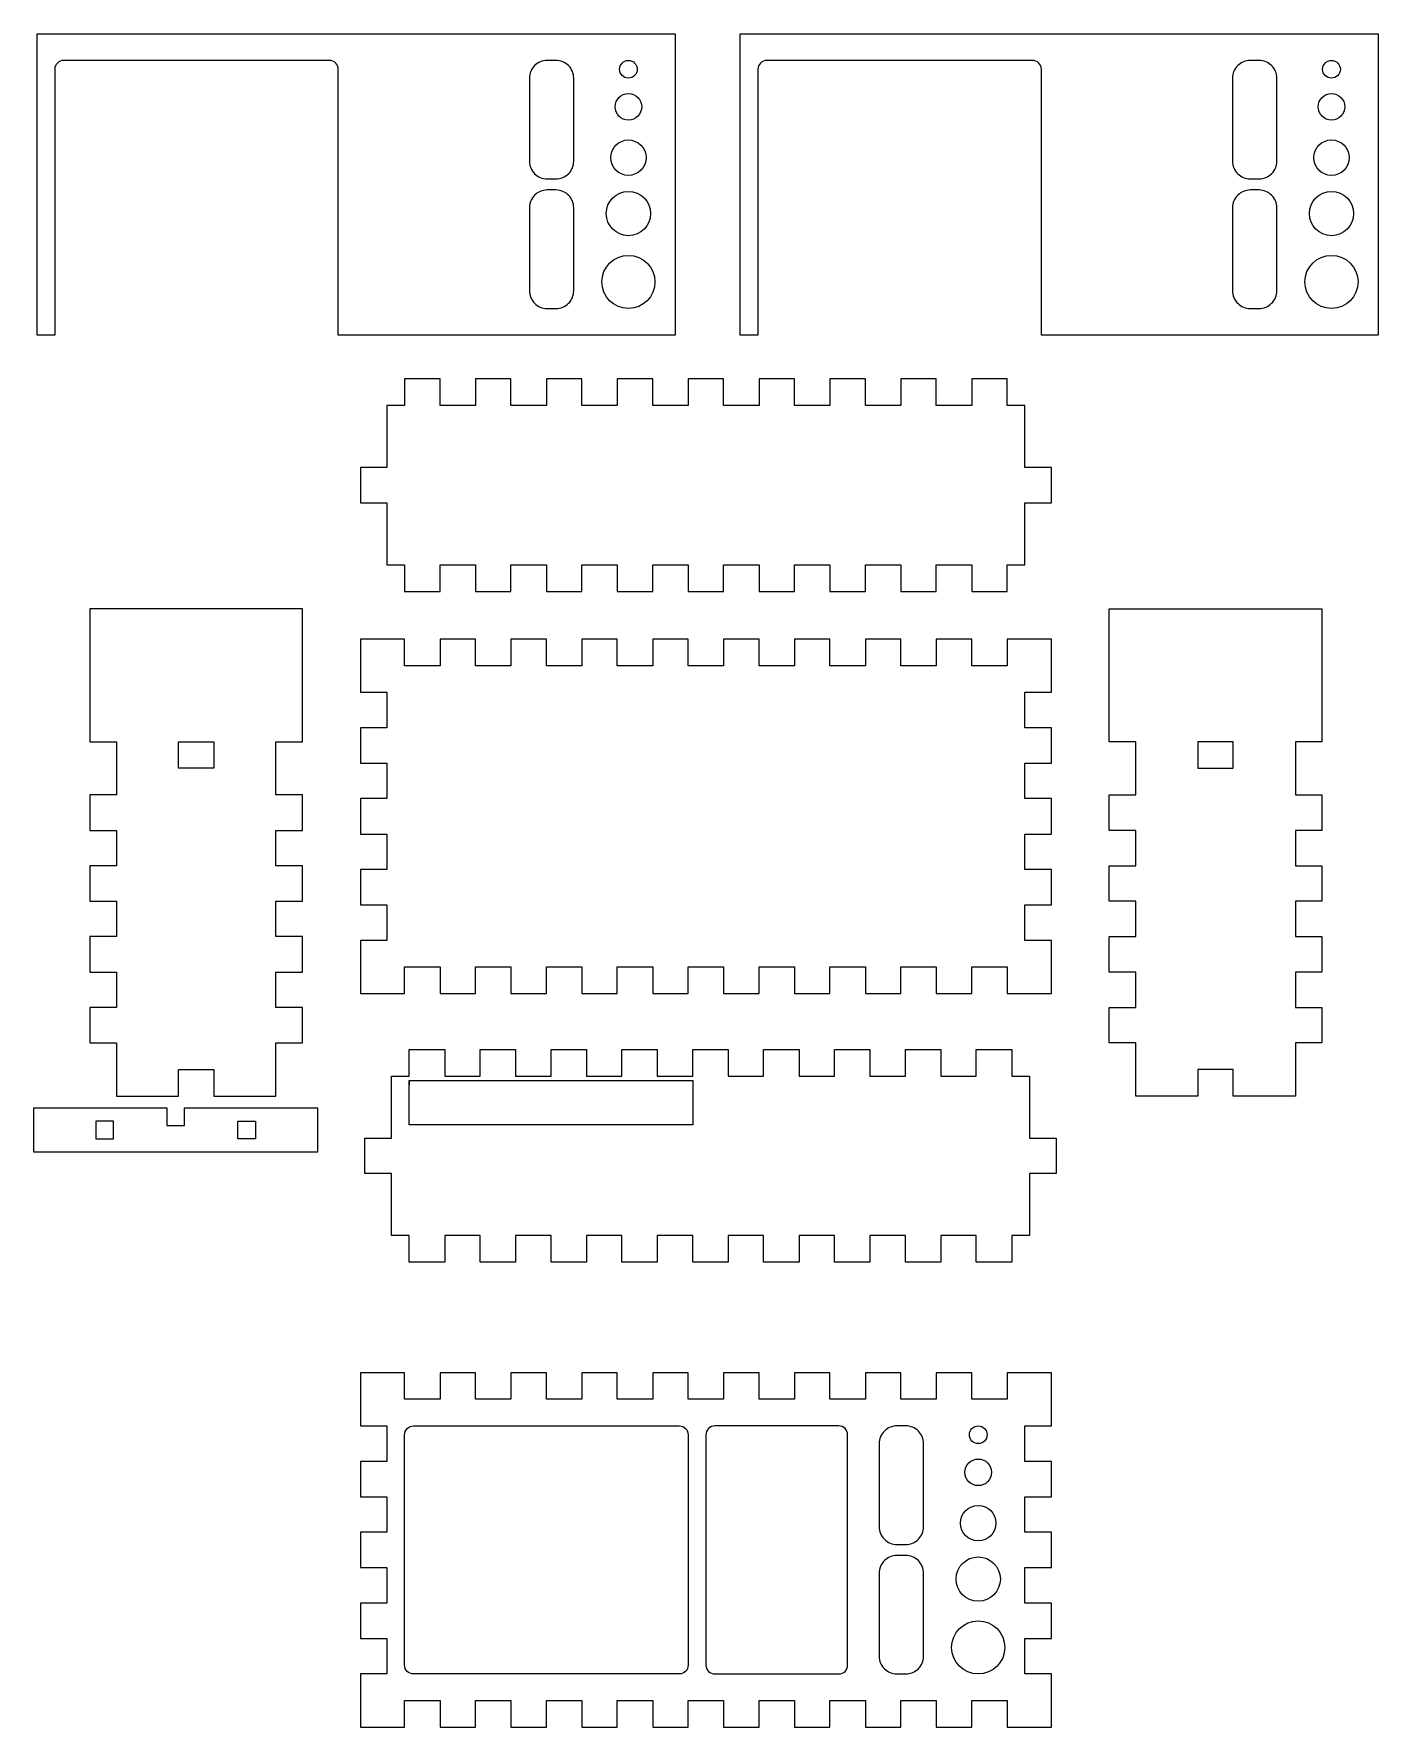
# Model space of a CAD drawing. Header units: millimetres. Extents: x 81 to 385, y -582 to -200.
import ezdxf

# ---------------------------------------------------------------- set-up
doc = ezdxf.new("R2010")
doc.units = ezdxf.units.MM
doc.header["$MEASUREMENT"] = 0
doc.layers.add('Default', color=178, linetype='Continuous', true_color=0x000000)

msp = doc.modelspace()

# ---------------------------------------------------------------- linework, layer by layer
at = {"layer": 'Default'}
msp.add_line((165.84, -436.46), (165.84, -437.46), dxfattribs=at)
for points in [[(147.83, -206.19), (87.83, -206.19, 0.414214), (85.83, -208.19), (85.83, -268.19), (81.83, -268.19), (81.83, -200.19), (225.83, -200.19), (225.83, -268.19), (149.83, -268.19), (149.83, -208.19, 0.414214)], [(244.55, -268.19), (240.55, -268.19), (240.55, -200.19), (384.55, -200.19), (384.55, -268.19), (308.55, -268.19), (308.55, -208.19, 0.414214), (306.55, -206.19), (246.55, -206.19, 0.414214), (244.55, -208.19)], [(198.96, -232.94, 0.414214), (202.96, -228.94), (202.96, -210.19, 0.414214), (198.96, -206.19), (196.96, -206.19, 0.414214), (192.96, -210.19), (192.96, -228.94, 0.414214), (196.96, -232.94)], [(357.68, -232.94, 0.414214), (361.68, -228.94), (361.68, -210.19, 0.414214), (357.68, -206.19), (355.68, -206.19, 0.414214), (351.68, -210.19), (351.68, -228.94, 0.414214), (355.68, -232.94)], [(198.96, -262.19, 0.414214), (202.96, -258.19), (202.96, -239.44, 0.414214), (198.96, -235.44), (196.96, -235.44, 0.414214), (192.96, -239.44), (192.96, -258.19, 0.414214), (196.96, -262.19)], [(357.68, -262.19, 0.414214), (361.68, -258.19), (361.68, -239.44, 0.414214), (357.68, -235.44), (355.68, -235.44, 0.414214), (351.68, -239.44), (351.68, -258.19, 0.414214), (355.68, -262.19)], [(164.8, -568.45), (164.8, -516.45, -0.414214), (166.8, -514.45), (226.8, -514.45, -0.414214), (228.8, -516.45), (228.8, -568.45, -0.414214), (226.8, -570.45), (166.8, -570.45, -0.414214)], [(232.8, -516.45), (232.8, -568.45, 0.414214), (234.8, -570.45), (262.8, -570.45, 0.414214), (264.8, -568.45), (264.8, -516.45, 0.414214), (262.8, -514.45), (234.8, -514.45, 0.414214)], [(277.93, -541.21, 0.414214), (281.93, -537.21), (281.93, -518.45, 0.414214), (277.93, -514.45), (275.93, -514.45, 0.414214), (271.93, -518.45), (271.93, -537.21, 0.414214), (275.93, -541.21)], [(277.93, -570.45, 0.414214), (281.93, -566.45), (281.93, -547.7, 0.414214), (277.93, -543.7), (275.93, -543.7, 0.414214), (271.93, -547.7), (271.93, -566.45, 0.414214), (275.93, -570.45)]]:
    msp.add_lwpolyline(points, format="xyb", close=True, dxfattribs=at)
for points in [[(300.8, -320.07), (304.8, -320.07), (304.8, -306.07), (310.8, -306.07), (310.8, -298.07), (304.8, -298.07), (304.8, -284.07), (300.8, -284.07), (300.8, -278.07), (292.8, -278.07), (292.8, -284.07), (284.8, -284.07), (284.8, -278.07), (276.8, -278.07), (276.8, -284.07), (268.8, -284.07), (268.8, -278.07), (260.8, -278.07), (260.8, -284.07), (252.8, -284.07), (252.8, -278.07), (244.8, -278.07), (244.8, -284.07), (236.8, -284.07), (236.8, -278.07), (228.8, -278.07), (228.8, -284.07), (220.8, -284.07), (220.8, -278.07), (212.8, -278.07), (212.8, -284.07), (204.8, -284.07), (204.8, -278.07), (196.8, -278.07), (196.8, -284.07), (188.8, -284.07), (188.8, -278.07), (180.8, -278.07), (180.8, -284.07), (172.8, -284.07), (172.8, -278.07), (164.8, -278.07), (164.8, -284.07), (160.8, -284.07), (160.8, -298.07), (154.8, -298.07), (154.8, -306.07), (160.8, -306.07), (160.8, -320.07), (164.8, -320.07), (164.8, -326.07), (172.8, -326.07), (172.8, -320.07), (180.8, -320.07), (180.8, -326.07), (188.8, -326.07), (188.8, -320.07), (196.8, -320.07), (196.8, -326.07), (204.8, -326.07), (204.8, -320.07), (212.8, -320.07), (212.8, -326.07), (220.8, -326.07), (220.8, -320.07), (228.8, -320.07), (228.8, -326.07), (236.8, -326.07), (236.8, -320.07), (244.8, -320.07), (244.8, -326.07), (252.8, -326.07), (252.8, -320.07), (260.8, -320.07), (260.8, -326.07), (268.8, -326.07), (268.8, -320.07), (276.8, -320.07), (276.8, -326.07), (284.8, -326.07), (284.8, -320.07), (292.8, -320.07), (292.8, -326.07), (300.8, -326.07)], [(99.75, -360), (99.75, -372), (93.75, -372), (93.75, -380), (99.75, -380), (99.75, -388), (93.75, -388), (93.75, -396), (99.75, -396), (99.75, -404), (93.75, -404), (93.75, -412), (99.75, -412), (99.75, -420), (93.75, -420), (93.75, -428), (99.75, -428), (99.75, -440), (113.75, -440), (113.75, -434), (121.75, -434), (121.75, -440), (135.75, -440), (135.75, -428), (141.75, -428), (141.75, -420), (135.75, -420), (135.75, -412), (141.75, -412), (141.75, -404), (135.75, -404), (135.75, -396), (141.75, -396), (141.75, -388), (135.75, -388), (135.75, -380), (141.75, -380), (141.75, -372), (135.75, -372), (135.75, -360), (141.75, -360), (141.75, -330), (93.75, -330), (93.75, -360)], [(365.86, -360), (365.86, -372), (371.86, -372), (371.86, -380), (365.86, -380), (365.86, -388), (371.86, -388), (371.86, -396), (365.86, -396), (365.86, -404), (371.86, -404), (371.86, -412), (365.86, -412), (365.86, -420), (371.86, -420), (371.86, -428), (365.86, -428), (365.86, -440), (351.86, -440), (351.86, -434), (343.86, -434), (343.86, -440), (329.86, -440), (329.86, -428), (323.86, -428), (323.86, -420), (329.86, -420), (329.86, -412), (323.86, -412), (323.86, -404), (329.86, -404), (329.86, -396), (323.86, -396), (323.86, -388), (329.86, -388), (329.86, -380), (323.86, -380), (323.86, -372), (329.86, -372), (329.86, -360), (323.86, -360), (323.86, -330), (371.86, -330), (371.86, -360)], [(304.8, -348.84), (310.8, -348.84), (310.8, -336.84), (300.8, -336.84), (300.8, -342.84), (292.8, -342.84), (292.8, -336.84), (284.8, -336.84), (284.8, -342.84), (276.8, -342.84), (276.8, -336.84), (268.8, -336.84), (268.8, -342.84), (260.8, -342.84), (260.8, -336.84), (252.8, -336.84), (252.8, -342.84), (244.8, -342.84), (244.8, -336.84), (236.8, -336.84), (236.8, -342.84), (228.8, -342.84), (228.8, -336.84), (220.8, -336.84), (220.8, -342.84), (212.8, -342.84), (212.8, -336.84), (204.8, -336.84), (204.8, -342.84), (196.8, -342.84), (196.8, -336.84), (188.8, -336.84), (188.8, -342.84), (180.8, -342.84), (180.8, -336.84), (172.8, -336.84), (172.8, -342.84), (164.8, -342.84), (164.8, -336.84), (154.8, -336.84), (154.8, -348.84), (160.8, -348.84), (160.8, -356.84), (154.8, -356.84), (154.8, -364.84), (160.8, -364.84), (160.8, -372.84), (154.8, -372.84), (154.8, -380.84), (160.8, -380.84), (160.8, -388.84), (154.8, -388.84), (154.8, -396.84), (160.8, -396.84), (160.8, -404.84), (154.8, -404.84), (154.8, -416.84), (164.8, -416.84), (164.8, -410.84), (172.8, -410.84), (172.8, -416.84), (180.8, -416.84), (180.8, -410.84), (188.8, -410.84), (188.8, -416.84), (196.8, -416.84), (196.8, -410.84), (204.8, -410.84), (204.8, -416.84), (212.8, -416.84), (212.8, -410.84), (220.8, -410.84), (220.8, -416.84), (228.8, -416.84), (228.8, -410.84), (236.8, -410.84), (236.8, -416.84), (244.8, -416.84), (244.8, -410.84), (252.8, -410.84), (252.8, -416.84), (260.8, -416.84), (260.8, -410.84), (268.8, -410.84), (268.8, -416.84), (276.8, -416.84), (276.8, -410.84), (284.8, -410.84), (284.8, -416.84), (292.8, -416.84), (292.8, -410.84), (300.8, -410.84), (300.8, -416.84), (310.8, -416.84), (310.8, -404.84), (304.8, -404.84), (304.8, -396.84), (310.8, -396.84), (310.8, -388.84), (304.8, -388.84), (304.8, -380.84), (310.8, -380.84), (310.8, -372.84), (304.8, -372.84), (304.8, -364.84), (310.8, -364.84), (310.8, -356.84), (304.8, -356.84)], [(113.75, -366), (113.75, -360), (121.75, -360), (121.75, -366)], [(351.86, -366), (351.86, -360), (343.86, -360), (343.86, -366)], [(301.84, -435.46), (305.84, -435.46), (305.84, -449.46), (311.84, -449.46), (311.84, -457.46), (305.84, -457.46), (305.84, -471.46), (301.84, -471.46), (301.84, -477.46), (293.84, -477.46), (293.84, -471.46), (285.84, -471.46), (285.84, -477.46), (277.84, -477.46), (277.84, -471.46), (269.84, -471.46), (269.84, -477.46), (261.84, -477.46), (261.84, -471.46), (253.84, -471.46), (253.84, -477.46), (245.84, -477.46), (245.84, -471.46), (237.84, -471.46), (237.84, -477.46), (229.84, -477.46), (229.84, -471.46), (221.84, -471.46), (221.84, -477.46), (213.84, -477.46), (213.84, -471.46), (205.84, -471.46), (205.84, -477.46), (197.84, -477.46), (197.84, -471.46), (189.84, -471.46), (189.84, -477.46), (181.84, -477.46), (181.84, -471.46), (173.84, -471.46), (173.84, -477.46), (165.84, -477.46), (165.84, -471.46), (161.84, -471.46), (161.84, -457.46), (155.84, -457.46), (155.84, -449.46), (161.84, -449.46), (161.84, -435.46), (165.84, -435.46), (165.84, -429.46), (173.84, -429.46), (173.84, -435.46), (181.84, -435.46), (181.84, -429.46), (189.84, -429.46), (189.84, -435.46), (197.84, -435.46), (197.84, -429.46), (205.84, -429.46), (205.84, -435.46), (213.84, -435.46), (213.84, -429.46), (221.84, -429.46), (221.84, -435.46), (229.84, -435.46), (229.84, -429.46), (237.84, -429.46), (237.84, -435.46), (245.84, -435.46), (245.84, -429.46), (253.84, -429.46), (253.84, -435.46), (261.84, -435.46), (261.84, -429.46), (269.84, -429.46), (269.84, -435.46), (277.84, -435.46), (277.84, -429.46), (285.84, -429.46), (285.84, -435.46), (293.84, -435.46), (293.84, -429.46), (301.84, -429.46)], [(165.84, -436.46), (229.84, -436.46), (229.84, -446.46), (165.84, -446.46)], [(115.11, -442.62), (145.11, -442.62), (145.11, -452.62), (81.11, -452.62), (81.11, -442.62), (111.11, -442.62), (111.11, -446.62), (115.11, -446.62)], [(95.11, -449.62), (99.11, -449.62), (99.11, -445.62), (95.11, -445.62)], [(131.11, -449.62), (127.11, -449.62), (127.11, -445.62), (131.11, -445.62)], [(304.8, -514.45), (310.8, -514.45), (310.8, -502.45), (300.8, -502.45), (300.8, -508.45), (292.8, -508.45), (292.8, -502.45), (284.8, -502.45), (284.8, -508.45), (276.8, -508.45), (276.8, -502.45), (268.8, -502.45), (268.8, -508.45), (260.8, -508.45), (260.8, -502.45), (252.8, -502.45), (252.8, -508.45), (244.8, -508.45), (244.8, -502.45), (236.8, -502.45), (236.8, -508.45), (228.8, -508.45), (228.8, -502.45), (220.8, -502.45), (220.8, -508.45), (212.8, -508.45), (212.8, -502.45), (204.8, -502.45), (204.8, -508.45), (196.8, -508.45), (196.8, -502.45), (188.8, -502.45), (188.8, -508.45), (180.8, -508.45), (180.8, -502.45), (172.8, -502.45), (172.8, -508.45), (164.8, -508.45), (164.8, -502.45), (154.8, -502.45), (154.8, -514.45), (160.8, -514.45), (160.8, -522.45), (154.8, -522.45), (154.8, -530.45), (160.8, -530.45), (160.8, -538.45), (154.8, -538.45), (154.8, -546.45), (160.8, -546.45), (160.8, -554.45), (154.8, -554.45), (154.8, -562.45), (160.8, -562.45), (160.8, -570.45), (154.8, -570.45), (154.8, -582.45), (164.8, -582.45), (164.8, -576.45), (172.8, -576.45), (172.8, -582.45), (180.8, -582.45), (180.8, -576.45), (188.8, -576.45), (188.8, -582.45), (196.8, -582.45), (196.8, -576.45), (204.8, -576.45), (204.8, -582.45), (212.8, -582.45), (212.8, -576.45), (220.8, -576.45), (220.8, -582.45), (228.8, -582.45), (228.8, -576.45), (236.8, -576.45), (236.8, -582.45), (244.8, -582.45), (244.8, -576.45), (252.8, -576.45), (252.8, -582.45), (260.8, -582.45), (260.8, -576.45), (268.8, -576.45), (268.8, -582.45), (276.8, -582.45), (276.8, -576.45), (284.8, -576.45), (284.8, -582.45), (292.8, -582.45), (292.8, -576.45), (300.8, -576.45), (300.8, -582.45), (310.8, -582.45), (310.8, -570.45), (304.8, -570.45), (304.8, -562.45), (310.8, -562.45), (310.8, -554.45), (304.8, -554.45), (304.8, -546.45), (310.8, -546.45), (310.8, -538.45), (304.8, -538.45), (304.8, -530.45), (310.8, -530.45), (310.8, -522.45), (304.8, -522.45)]]:
    msp.add_lwpolyline(points, close=True, dxfattribs=at)
for centre, radius in [((215.31, -208.19), 2), ((374.02, -208.19), 2), ((215.31, -216.66), 3), ((374.02, -216.66), 3), ((215.31, -228.14), 4), ((374.02, -228.14), 4), ((215.31, -240.76), 5), ((374.02, -240.76), 5), ((215.31, -256.19), 6), ((374.02, -256.19), 6), ((294.28, -516.45), 2), ((294.28, -524.93), 3), ((294.28, -536.41), 4), ((294.28, -549.02), 5), ((294.28, -564.45), 6)]:
    msp.add_circle(centre, radius, dxfattribs=at)

doc.saveas('drawing.dxf')
